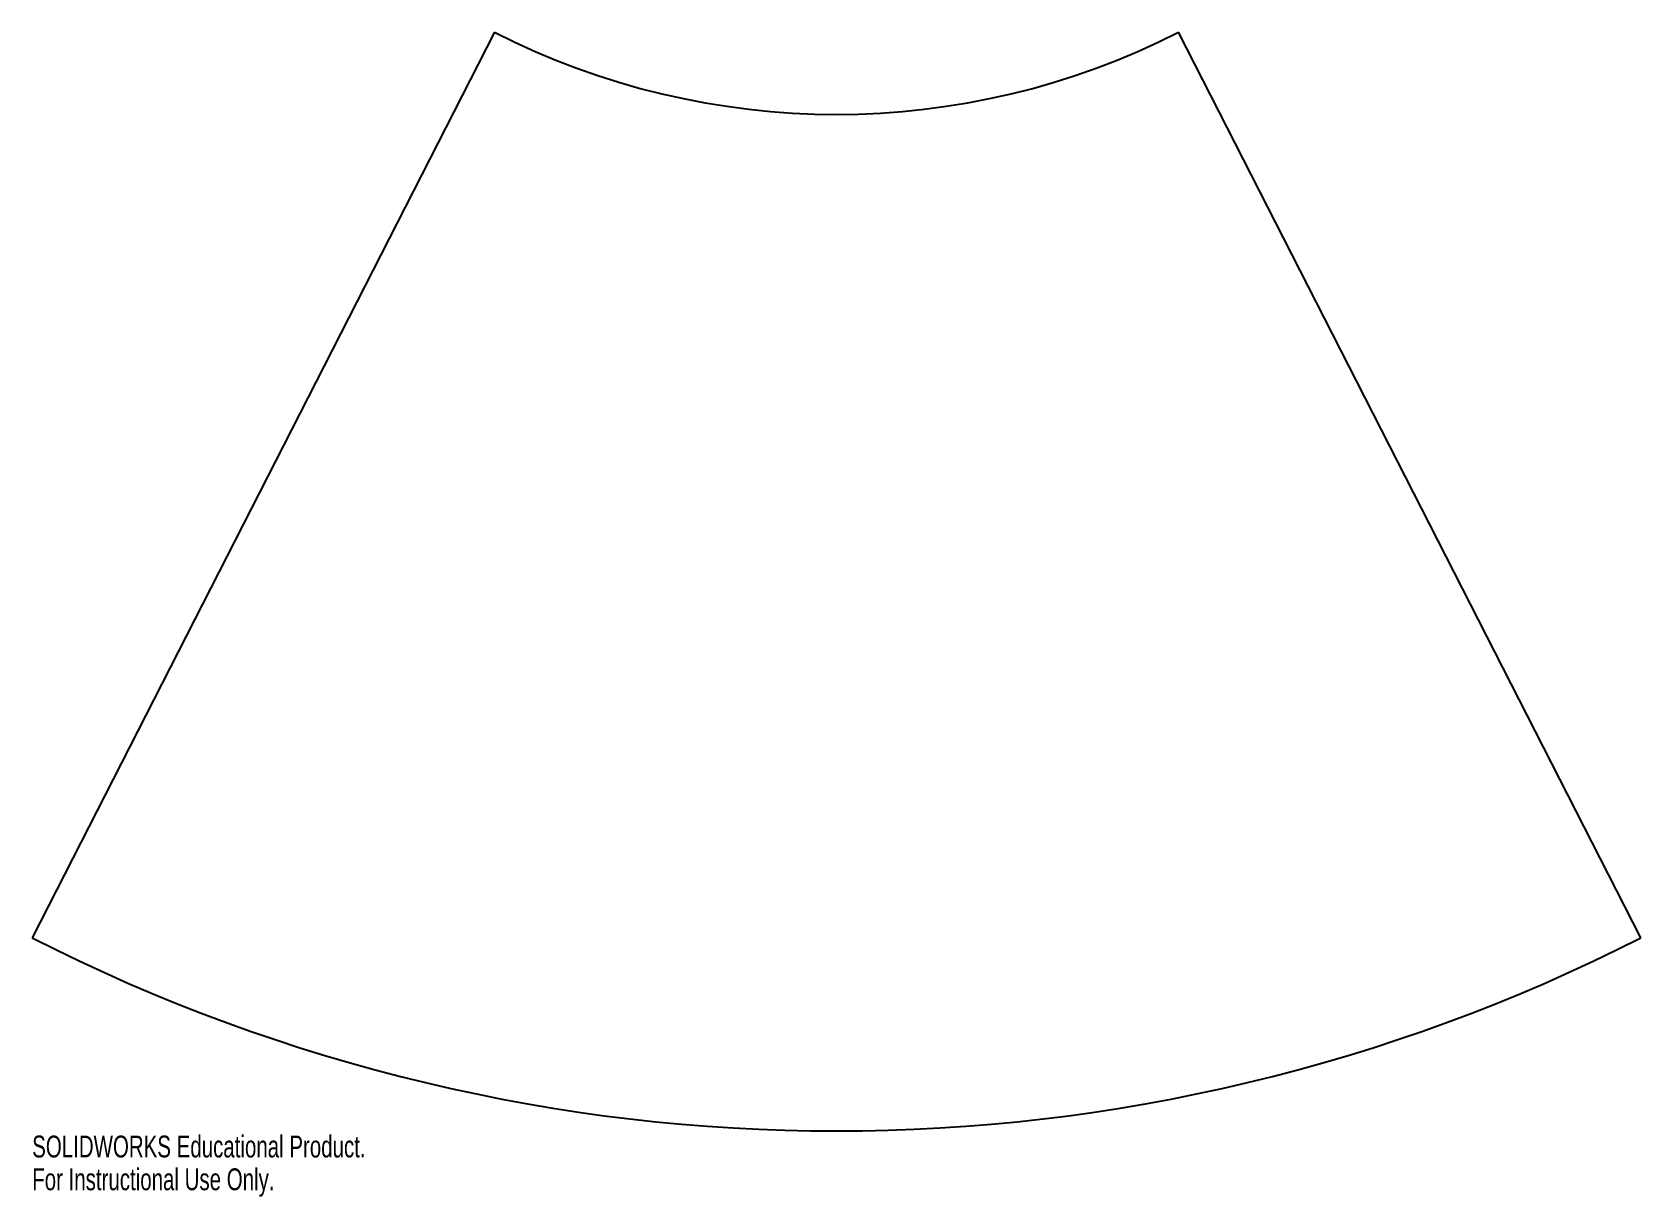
# Model space of a CAD drawing. Header units: millimetres. Extents: x -178 to 178, y -334 to -77.
import ezdxf

# ---------------------------------------------------------------- set-up
doc = ezdxf.new("R2010")
doc.units = ezdxf.units.MM
doc.styles.add('SLDTEXTSTYLE0', font='TXT', dxfattribs={"width": 0.7})

msp = doc.modelspace()

# ---------------------------------------------------------------- linework, layer by layer
at = {"color": 7, "linetype": 'Continuous', "lineweight": 25}
for p, q in [((-75.59, -76.84), (-177.76, -277.08)), ((177.76, -277.08), (75.59, -76.84))]:
    msp.add_line(p, q, dxfattribs=at)
for radius in [166.3, 391.1]:
    msp.add_arc((0, 71.29), radius, 242.966, 297.034, dxfattribs=at)

# ---------------------------------------------------------------- texts
at = {"color": 7, "linetype": 'Continuous', "char_height": 4.8336, "attachment_point": 1, "style": 'SLDTEXTSTYLE0'}
for s, insert in [('SOLIDWORKS Educational Product.', (-177.76, -320.83)), ('For Instructional Use Only.', (-177.76, -328.08))]:
    msp.add_mtext(s, dxfattribs=dict(at, insert=insert))

doc.saveas('drawing.dxf')
